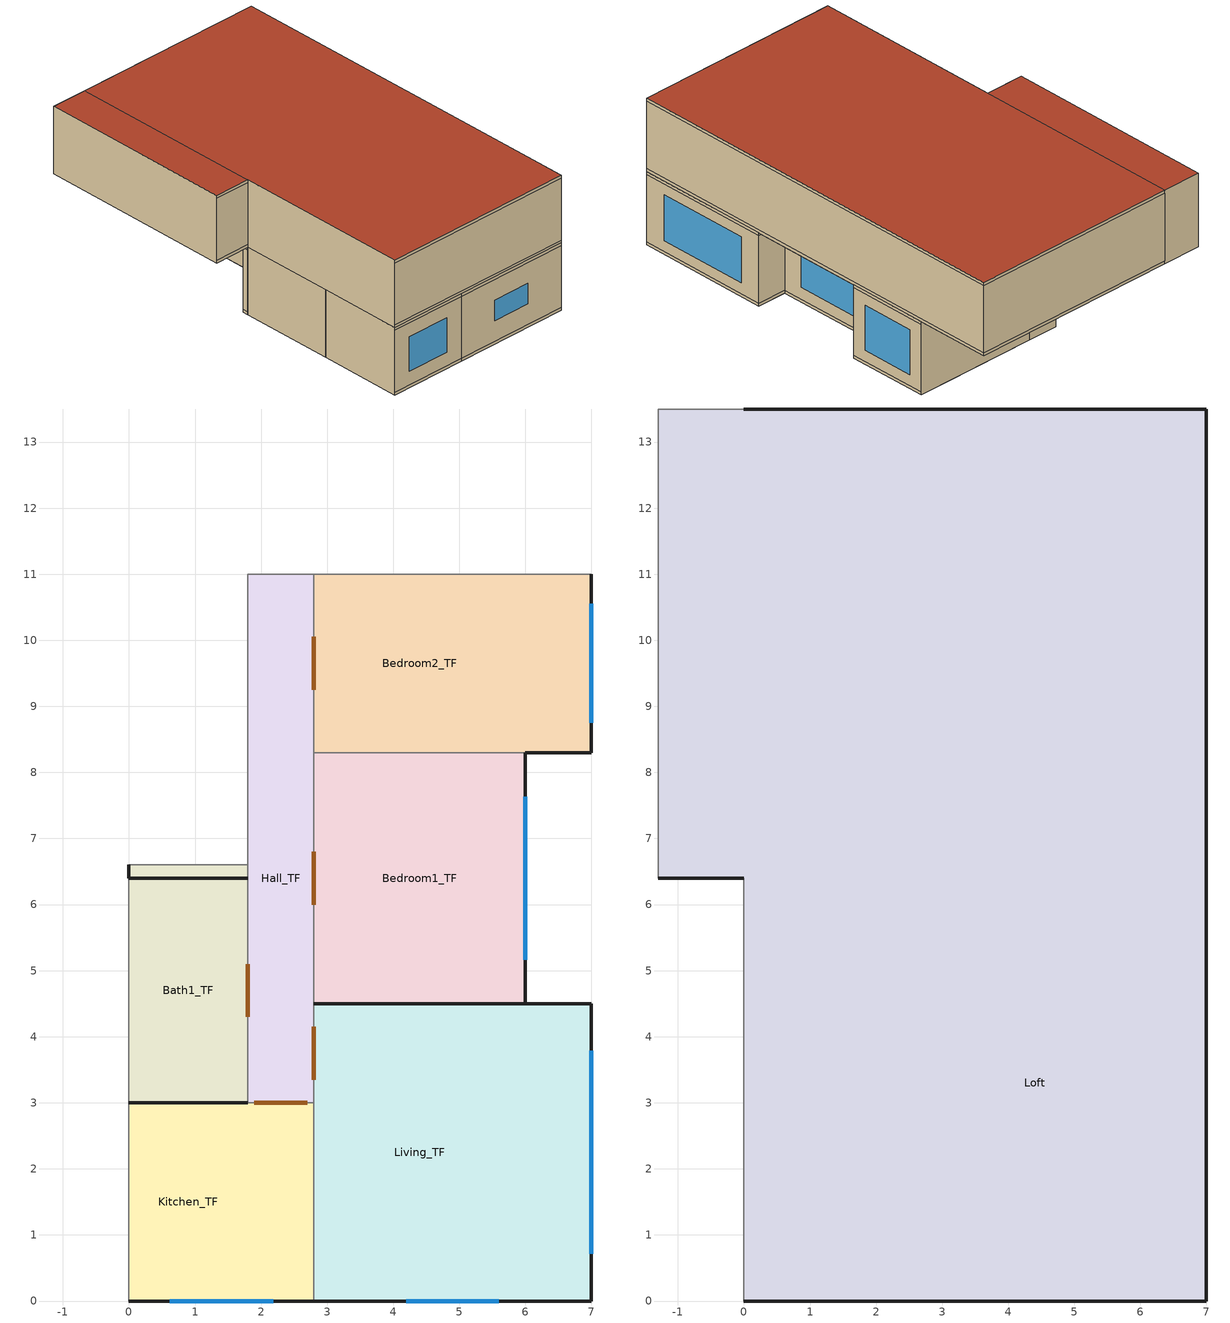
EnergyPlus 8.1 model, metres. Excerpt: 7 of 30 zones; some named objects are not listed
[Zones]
Bedroom1_TF
 floor to Unzoned10 (Suspended_Wooden_Floor): 2.8,8.3 6,8.3 6,4.5 2.8,4.5 z26.4
 wall outside (CAVITY_RandomU): 2.8,4.5 6,4.5 6,8.3 z26.5:28.7; 2.8,4.5 6,4.5 6,8.3 z28.7:28.8; 2.8,4.5 6,4.5 6,8.3 z26.4:26.5
 wall to Bedroom2_TF (Single_Brick_Internal_Wall): 6,8.3 2.8,8.3 z26.4:28.8
 wall to Hall_TF (Single_Brick_Internal_Wall): 2.8,8.3 2.8,4.5 z26.4:28.8
 window (Window_RandomU): 6,5.17 6,7.63 z26.89:28.31
 door inside (Wooden_Door): 2.8,6.8 2.8,6 z26.4:28.4
 roof outside (3.10_Roof): 2.8,8.3 2.8,4.5 6,4.5 6,8.3 z28.8
Hall_TF
 floor to Unzoned10 (Suspended_Wooden_Floor): 1.8,4.5 2.8,4.5 2.8,3 1.8,3 z26.4; 1.8,8.3 2.8,8.3 2.8,4.5 1.8,4.5 z26.4; 1.8,11 2.8,11 2.8,8.3 1.8,8.3 z26.4
 wall to Shaft (Single_Brick_Internal_Wall): 2.8,11 1.8,11 1.8,6.6 z26.4:28.8
 wall to Kitchen_TF (Single_Brick_Internal_Wall): 1.8,3 2.8,3 z26.4:28.8
 wall to Bath1_TF (Single_Brick_Internal_Wall): 1.8,6.6 1.8,6.4 1.8,3 z26.4:28.8
 wall to Living_TF (Single_Brick_Internal_Wall): 2.8,3 2.8,4.5 z26.4:28.8
 wall to Bedroom2_TF (Single_Brick_Internal_Wall): 2.8,8.3 2.8,11 z26.4:28.8
 door inside (Wooden_Door): 1.9,3 2.7,3 / 1.8,5.1 1.8,4.3 / 2.8,3.35 2.8,4.15 / 2.8,9.25 2.8,10.05 z26.4:28.4
 roof outside (3.10_Roof): 1.8,11 1.8,3 2.8,3 2.8,11 z28.8
Kitchen_TF
 floor to Unzoned10 (Suspended_Wooden_Floor): 1.8,3 2.8,3 2.8,0 1.8,0 z26.4; 0,3 1.8,3 1.8,0 0,0 z26.4
 wall outside (CAVITY_RandomU): 0,0 2.8,0 / 1.8,3 0,3 z26.5:28.7; 1.8,3 0,3 / 0,0 2.8,0 z28.7:28.8; 1.8,3 0,3 / 0,0 2.8,0 z26.4:26.5
 wall to Living_TF (Single_Brick_Internal_Wall): 2.8,0 2.8,3 z26.4:28.8
 wall adiabatic (CAVITY_RandomU): 0,3 0,0 z26.4:28.8
 window (Window_RandomU): 0.62,0 2.18,0 z26.99:28.21
 roof outside (3.10_Roof): 0,3 0,0 2.8,0 2.8,3 z28.8
Living_TF
 floor to Unzoned10 (Suspended_Wooden_Floor): 2.8,4.5 6,4.5 6,0 2.8,0 z26.4; 6,4.5 7,4.5 7,0 6,0 z26.4
 wall outside (CAVITY_RandomU): 2.8,0 7,0 7,4.5 2.8,4.5 z26.5:28.7; 2.8,0 7,0 7,4.5 2.8,4.5 z28.7:28.8; 2.8,0 7,0 7,4.5 2.8,4.5 z26.4:26.5
 window (Window_RandomU): 7,0.71 7,3.79 z26.85:28.35; 4.2,0 5.6,0 z27.23:27.97
 roof outside (3.10_Roof): 2.8,4.5 2.8,0 7,0 7,4.5 z28.8
Bath1_TF
 floor to Unzoned10 (Suspended_Wooden_Floor): 0,6.4 1.8,6.4 1.8,3 0,3 z26.4; 0,6.6 1.8,6.6 1.8,6.4 0,6.4 z26.4
 wall outside (CAVITY_RandomU): 0,3 1.8,3 / 0,6.6 0,6.4 1.8,6.4 z26.5:28.7; 0,6.6 0,6.4 1.8,6.4 / 0,3 1.8,3 z28.7:28.8; 0,6.6 0,6.4 1.8,6.4 / 0,3 1.8,3 z26.4:26.5
 wall adiabatic (CAVITY_RandomU): 1.8,6.4 0,6.4 0,3 z26.4:28.8
 wall to Shaft (Single_Brick_Internal_Wall): 1.8,6.6 0,6.6 z26.4:28.8
 roof outside (3.10_Roof): 0,6.4 0,3 1.8,3 1.8,6.4 z28.8; 0,6.6 0,6.4 1.8,6.4 1.8,6.6 z28.8
Bedroom2_TF
 floor to Unzoned10 (Suspended_Wooden_Floor): 6,11 7,11 7,8.3 6,8.3 z26.4; 2.8,11 6,11 6,8.3 2.8,8.3 z26.4
 wall outside (CAVITY_RandomU): 6,8.3 7,8.3 7,11 z26.5:28.7; 6,8.3 7,8.3 7,11 z28.7:28.8; 6,8.3 7,8.3 7,11 z26.4:26.5
 wall to Shaft (Single_Brick_Internal_Wall): 7,11 2.8,11 z26.4:28.8
 window (Window_RandomU): 7,8.75 7,10.55 z26.87:28.33
 roof outside (3.10_Roof): 2.8,11 2.8,8.3 7,8.3 7,11 z28.8
Loft
 floor to Shaft (LoftFloor_RandomU): 0,13.5 1.8,13.5 1.8,6.6 0,6.6 z28.8; 1.8,13.5 7,13.5 7,11 1.8,11 z28.8; -1.3,13.5 0,13.5 0,6.6 -1.3,6.6 z28.8
 floor ground (FLOOR_RandomU): 0,6.6 1.8,6.6 1.8,0 0,0 z28.8; 1.8,6.6 7,6.6 7,0 1.8,0 z28.8; 1.8,11 7,11 7,6.6 1.8,6.6 z28.8; -1.3,6.6 0,6.6 0,6.4 -1.3,6.4 z28.8
 wall outside (CAVITY_RandomU): 0,0 7,0 7,13.5 0,13.5 / -1.3,6.4 0,6.4 z28.9:31.1; -1.3,6.4 0,6.4 / 0,0 7,0 7,13.5 0,13.5 z31.1:31.2; -1.3,6.4 0,6.4 / 0,0 7,0 7,13.5 0,13.5 z28.8:28.9
 wall adiabatic (CAVITY_RandomU): 0,6.4 0,0 / 0,13.5 -1.3,13.5 -1.3,6.4 z28.8:31.2
 roof outside (3.10_Roof): 0,13.5 0,0 7,0 7,13.5 z31.2; -1.3,13.5 -1.3,6.4 0,6.4 0,13.5 z31.2
[Building]
Highrise: 0, City, 0.04, 0.4, FullExterior, 25, 6
[Site:GroundTemperature:BuildingSurface]
8.3, 6.4, 5.8, 6.3, 8.9, 11.7, 14.4, 16.4, 17, 16.1, 13.8, 11
[Material]
Concrete_0.5: Rough, 0.5, 1.6, 2300, 850, 0.9, 0.7, 0.7
Brick_0.11: Rough, 0.11, 0.6, 1712, 850, 0.9, 0.7, 0.7
Spruce_0.04: Rough, 0.04, 0.09, 455, 1500, 0.9, 0.7, 0.7
Gypsum_0.01: Rough, 0.01, 0.2, 850, 850, 0.9, 0.6, 0.7
Concrete_0.04: Rough, 0.04, 1.6, 2300, 850, 0.9, 0.7, 0.7
Brick_0.1: Rough, 0.1, 0.6, 1712, 850, 0.9, 0.7, 0.7
Concrete_0.01: Rough, 0.01, 1.6, 2300, 850, 0.9, 0.7, 0.7
Spruce_0.0125: Rough, 0.0125, 0.09, 455, 1500, 0.9, 0.7, 0.7
AirGap_0.1: Rough, 0.1, 0.02485, 1.204, 1004, 0.9, 0.7, 0.7
AirGapExt_0.01: Rough, 0.01, 0.02485, 1.204, 1004, 0.9, 0.7, 0.7
Spruce_0.05: Rough, 0.05, 0.09, 455, 1500, 0.9, 0.7, 0.7
GlassFiberFloor_0.0065: Rough, 0.0065, 0.04, 80, 840, 0.9, 0.7, 0.7
Gypsum_0.1: Rough, 0.1, 0.2, 850, 850, 0.9, 0.6, 0.7
AirGapRoof_0.0001: Rough, 0.0001, 0.02485, 1.204, 1004, 0.9, 0.7, 0.7
[WindowMaterial:Glazing]
Glass_0.01: SpectralAverage, , 0.01, 0.775, 0.071, 0.071, 0.881, 0.08, 0.08, 0, 0.84, 0.84, 0.9
[WindowMaterial:Gas]
GasWin_0.01: Air, 0.01
[Construction]
Single_Brick_Internal_Wall: Gypsum_0.01, Brick_0.1, Gypsum_0.01
3.10_Roof: Concrete_0.04, Gypsum_0.01
Suspended_Wooden_Floor: Gypsum_0.01, AirGap_0.1, Spruce_0.05
LoftFloor_RandomU: Concrete_0.01, Spruce_0.0125, AirGapRoof_0.0001, Gypsum_0.01
FLOOR_RandomU: Concrete_0.5, GlassFiberFloor_0.0065, Gypsum_0.1
Wooden_Door: Spruce_0.04
Window_RandomU: Glass_0.01, GasWin_0.01, Glass_0.01
CAVITY_RandomU: Brick_0.11, AirGapExt_0.01, Brick_0.11, Gypsum_0.01
[Zone]
Bedroom1_TF; Hall_TF; Kitchen_TF; Living_TF; Bath1_TF; Bedroom2_TF; Loft: 0, 0, 0, 0
[ZoneContaminantSourceAndSink:Generic:DepositionRateSink]
Gas_PM25_test_Bedroom1_TF_DepRate_: Bedroom1_TF, 5e-05, Gas_PM25_test_Bedroom1_TF_DepRate_
Gas_PM25_test_Hall_TF_DepRate_: Hall_TF, 5e-05, Gas_PM25_test_Hall_TF_DepRate_
Gas_PM25_test_Kitchen_TF_DepRate_: Kitchen_TF, 5e-05, Gas_PM25_test_Kitchen_TF_DepRate_
Gas_PM25_test_Living_TF_DepRate_: Living_TF, 5e-05, Gas_PM25_test_Living_TF_DepRate_
Gas_PM25_test_Bath1_TF_DepRate_: Bath1_TF, 5e-05, Gas_PM25_test_Bath1_TF_DepRate_
Gas_PM25_test_Bedroom2_TF_DepRate_: Bedroom2_TF, 5e-05, Gas_PM25_test_Bedroom2_TF_DepRate_
Gas_PM25_test_Loft_DepRate_: Loft, 5e-05, Gas_PM25_test_Loft_DepRate_
[SurfaceProperties:VaporCoefficients]
Bedroom1_TF_L1; Bedroom1_TF_L4; Bedroom1_MF_L1; Bedroom1_MF_L4; Shaft_L3; Shaft_L2_qa001; Shaft_L3_qc001; Shaft_L2_qa001_qc001; Shaft_L2_qa001_qa010; Shaft_L3_qc001_qc001; Shaft_L3_qc001_qa100; Shaft_L2_qa001_qc001_qc001; Shaft_L2_qa001_qc001_qa010; Shaft_L3_qc001_qc001_qa100; Shaft_L3_qc001_qa100_qc001; Shaft_L2_qa001_qc001_qa010_qc001; Shaft_L3_qc001_qc001_qa100_qa100; Shaft_L3_qc001_qa100_qc001_qc001; Shaft_L2_qa001_qc001_qa010_qc001_qc001; Shaft_L3_qc001_qc001_qa100_qa100_qc001; Shaft_L3_qc001_qa100_qc001_qc001_qc001; Shaft_L2_qa001_qc001_qa010_qc001_qc001_qc001; Shaft_L3_qc001_qc001_qa100_qa100_qc001_qc001; Shaft_L3_qc001_qa100_qc001_qc001_qc001_qc001; Shaft_L2_qa001_qc001_qa010_qc001_qc001_qc001_qc001; Shaft_L2_qa001_qc001_qa010_qc001_qc001_qc001_qc001_qc001; Shaft_L2_qa001_qc001_qa010_qc001_qc001_qc001_qc001_qa010; Shaft_L2_qa001_qc001_qa010_qc001_qc001_qc001_qc001_qc001_qc001; Shaft+_L3; Shaft+_L3_qa001; Shaft+_L3_qb001; Shaft+_L3_qc001; Shaft+_L3_qb001_qc001; Shaft+_L3_qb001_qa100; Shaft+_L3_qc001_qc001; Shaft+_L3_qc001_qa100; Shaft+_L3_qb001_qc001_qa100; Shaft+_L3_qb001_qa100_qc001; Shaft+_L3_qc001_qc001_qa100; Shaft+_L3_qc001_qa100_qc001; Shaft+_L3_qb001_qc001_qa100_qa100; Shaft+_L3_qb001_qa100_qc001_qc001; Shaft+_L3_qc001_qc001_qa100_qa100; Shaft+_L3_qc001_qa100_qc001_qc001; Shaft+_L3_qb001_qc001_qa100_qa100_qc001; Shaft+_L3_qb001_qa100_qc001_qc001_qc001; Shaft+_L3_qc001_qc001_qa100_qa100_qc001; Shaft+_L3_qc001_qa100_qc001_qc001_qc001; Shaft+_L3_qb001_qc001_qa100_qa100_qc001_qc001; Shaft+_L3_qb001_qa100_qc001_qc001_qc001_qc001; Shaft+_L3_qc001_qc001_qa100_qa100_qc001_qc001; Shaft+_L3_qc001_qa100_qc001_qc001_qc001_qc001; Bedroom2_GF_L1; Bedroom2_GF_L3; Bedroom2_GF_L4; Unzoned10_L1; Unzoned10_L1_qc100; Unzoned10_L4_qc010; Unzoned10+_L1; Bath1_MF_L2; Bath1_MF+_L1; Bath1_MF+_L2; Unzoned1_L1; Unzoned1_L1_qc100; Unzoned1_L4_qc010; Unzoned1+_L1; Living_GF_L4; Living_GF_L4_qc010; Bedroom1_GF_L1; Bedroom1_GF_L4; Hall_TF_L1; Hall_TF_L2; Hall_TF_L3; Hall_TF_L4; Hall_TF_L2_qa001; Hall_TF_L2_qc010; Hall_TF_L4_qc010; Hall_TF_L4_qc010_qc010; Unzoned3_L1; Unzoned3_L1_qc100; Unzoned3_L4_qc010; Unzoned3+_L1; Hall_MF_L1; Hall_MF_L2; Hall_MF_L3; Hall_MF_L4; Hall_MF_L2_qa001; Hall_MF_L2_qc010; Hall_MF_L4_qc010; Hall_MF_L4_qc010_qc010; Kitchen_TF_L1; Kitchen_TF_L2; Kitchen_MF_L1; Kitchen_MF_L2; Living_TF_L4; Living_TF_L4_qc010; Bath1_TF_L2; Bath1_TF+_L1; Bath1_TF+_L2; Bedroom2_TF_L1; Bedroom2_TF_L3; Bedroom2_TF_L4; Unzoned4_L1; Unzoned4_L1_qc100; Unzoned4_L4_qc010; Unzoned4+_L1; Bedroom2_MF_L1; Bedroom2_MF_L3; Bedroom2_MF_L4; Hall_GF_L1; Hall_GF_L2; Hall_GF_L3; Hall_GF_L4; Hall_GF_L2_qa001; Hall_GF_L2_qc010; Hall_GF_L4_qc010; Hall_GF_L4_qc010_qc010; Unzoned9_L1; Unzoned9_L1_qc100; Unzoned9_L4_qc010; Unzoned9+_L1; Unzoned8_L1; Unzoned8_L1_qc100; Unzoned8_L4_qc010; Unzoned8+_L1; Kitchen_GF_L1; Kitchen_GF_L2; Unzoned5_L1; Unzoned5_L1_qc100; Unzoned5_L4_qc010; Unzoned5+_L1; Bath1_GF_L2; Bath1_GF+_L1; Bath1_GF+_L2; Unzoned2_L1; Unzoned2_L1_qc100; Unzoned2_L4_qc010; Unzoned2+_L1; Living_MF_L4; Living_MF_L4_qc010; Unzoned7_L1; Unzoned7_L1_qc100; Unzoned7_L4_qc010; Unzoned7+_L1: Yes, 2e-08, Yes, 2e-08
Bedroom1_TF_L2; Bedroom1_TF_L3; Bedroom1_TF_L2_pu; Bedroom1_TF_L2_pd; Bedroom1_TF_L3_pu; Bedroom1_TF_L3_pd; Bedroom1_MF_L2; Bedroom1_MF_L3; Bedroom1_MF_L2_pu; Bedroom1_MF_L2_pd; Bedroom1_MF_L3_pu; Bedroom1_MF_L3_pd; Shaft_L1; Shaft_L4; Shaft_L3_qa001; Shaft_L3_qb001; Shaft+_L1; Shaft+_L2; Shaft+_L2_pu; Shaft+_L2_pd; Bedroom2_GF_L2; Bedroom2_GF_L3_qc100; Bedroom2_GF_L2_pu; Bedroom2_GF_L2_pd; Bedroom2_GF_L3_qc100_pu; Bedroom2_GF_L3_qc100_pd; Unzoned10_L2; Unzoned10_L3; Unzoned10+_L3; Unzoned10+_L4; Unzoned10+_L3_pu; Unzoned10+_L3_pd; Unzoned10_L2_pu; Unzoned10_L2_pd; Unzoned10_L3_pu; Unzoned10_L3_pd; Bath1_MF_L1; Bath1_MF_L3; Bath1_MF_L4; Bath1_MF+_L3; Bath1_MF+_L4; Bath1_MF+_L3_pu; Bath1_MF+_L3_pd; Bath1_MF+_L4_pu; Bath1_MF+_L4_pd; Bath1_MF_L3_pu; Bath1_MF_L3_pd; Unzoned1_L2; Unzoned1_L3; Unzoned1+_L3; Unzoned1+_L4; Unzoned1+_L3_pu; Unzoned1+_L3_pd; Unzoned1_L2_pu; Unzoned1_L2_pd; Unzoned1_L3_pu; Unzoned1_L3_pd; Living_GF_L1; Living_GF_L2; Living_GF_L3; Living_GF_L1_pu; Living_GF_L1_pd; Living_GF_L2_pu; Living_GF_L2_pd; Living_GF_L3_pu; Living_GF_L3_pd; Bedroom1_GF_L2; Bedroom1_GF_L3; Bedroom1_GF_L2_pu; Bedroom1_GF_L2_pd; Bedroom1_GF_L3_pu; Bedroom1_GF_L3_pd; Unzoned3_L2; Unzoned3_L3; Unzoned3+_L3; Unzoned3+_L4; Unzoned3+_L3_pu; Unzoned3+_L3_pd; Unzoned3_L2_pu; Unzoned3_L2_pd; Unzoned3_L3_pu; Unzoned3_L3_pd; Kitchen_TF_L3; Kitchen_TF_L4; Kitchen_TF_L1_qa001; Kitchen_TF_L1_qa001_pu; Kitchen_TF_L1_qa001_pd; Kitchen_TF_L3_pu; Kitchen_TF_L3_pd; Kitchen_MF_L3; Kitchen_MF_L4; Kitchen_MF_L1_qa001; Kitchen_MF_L1_qa001_pu; Kitchen_MF_L1_qa001_pd; Kitchen_MF_L3_pu; Kitchen_MF_L3_pd; Living_TF_L1; Living_TF_L2; Living_TF_L3; Living_TF_L1_pu; Living_TF_L1_pd; Living_TF_L2_pu; Living_TF_L2_pd; Living_TF_L3_pu; Living_TF_L3_pd; Bath1_TF_L1; Bath1_TF_L3; Bath1_TF_L4; Bath1_TF+_L3; Bath1_TF+_L4; Bath1_TF+_L3_pu; Bath1_TF+_L3_pd; Bath1_TF+_L4_pu; Bath1_TF+_L4_pd; Bath1_TF_L3_pu; Bath1_TF_L3_pd; Bedroom2_TF_L2; Bedroom2_TF_L3_qc100; Bedroom2_TF_L2_pu; Bedroom2_TF_L2_pd; Bedroom2_TF_L3_qc100_pu; Bedroom2_TF_L3_qc100_pd; Cellar_L1; Cellar_L2; Cellar_L3; Cellar_L4_qa001; Cellar+_L1; Cellar+_L3; Cellar+_L4; Unzoned4_L2; Unzoned4_L3; Unzoned4+_L3; Unzoned4+_L4; Unzoned4+_L3_pu; Unzoned4+_L3_pd; Unzoned4_L2_pu; Unzoned4_L2_pd; Unzoned4_L3_pu; Unzoned4_L3_pd; Bedroom2_MF_L2; Bedroom2_MF_L3_qc100; Bedroom2_MF_L2_pu; Bedroom2_MF_L2_pd; Bedroom2_MF_L3_qc100_pu; Bedroom2_MF_L3_qc100_pd; Unzoned9_L2; Unzoned9_L3; Unzoned9+_L3; Unzoned9+_L4; Unzoned9+_L3_pu; Unzoned9+_L3_pd; Unzoned9_L2_pu; Unzoned9_L2_pd; Unzoned9_L3_pu; Unzoned9_L3_pd; Unzoned8_L2; Unzoned8_L3; Unzoned8+_L3; Unzoned8+_L4; Unzoned8+_L3_pu; Unzoned8+_L3_pd; Unzoned8_L2_pu; Unzoned8_L2_pd; Unzoned8_L3_pu; Unzoned8_L3_pd; Kitchen_GF_L3; Kitchen_GF_L4; Kitchen_GF_L1_qa001; Kitchen_GF_L1_qa001_pu; Kitchen_GF_L1_qa001_pd; Kitchen_GF_L3_pu; Kitchen_GF_L3_pd; Unzoned5_L2; Unzoned5_L3; Unzoned5+_L3; Unzoned5+_L4; Unzoned5+_L3_pu; Unzoned5+_L3_pd; Unzoned5_L2_pu; Unzoned5_L2_pd; Unzoned5_L3_pu; Unzoned5_L3_pd; Bath1_GF_L1; Bath1_GF_L3; Bath1_GF_L4; Bath1_GF+_L3; Bath1_GF+_L4; Bath1_GF+_L3_pu; Bath1_GF+_L3_pd; Bath1_GF+_L4_pu; Bath1_GF+_L4_pd; Bath1_GF_L3_pu; Bath1_GF_L3_pd; Unzoned2_L2; Unzoned2_L3; Unzoned2+_L3; Unzoned2+_L4; Unzoned2+_L3_pu; Unzoned2+_L3_pd; Unzoned2_L2_pu; Unzoned2_L2_pd; Unzoned2_L3_pu; Unzoned2_L3_pd; Living_MF_L1; Living_MF_L2; Living_MF_L3; Living_MF_L1_pu; Living_MF_L1_pd; Living_MF_L2_pu; Living_MF_L2_pd; Living_MF_L3_pu; Living_MF_L3_pd; Unzoned7_L2; Unzoned7_L3; Unzoned7+_L3; Unzoned7+_L4; Unzoned7+_L3_pu; Unzoned7+_L3_pd; Unzoned7_L2_pu; Unzoned7_L2_pd; Unzoned7_L3_pu; Unzoned7_L3_pd; Loft_L1; Loft_L2; Loft_L3; Loft_L4_qa001; Loft+_L1; Loft+_L3; Loft+_L4; Loft+_L3_pu; Loft+_L3_pd; Loft_L1_pu; Loft_L1_pd; Loft_L2_pu; Loft_L2_pd; Loft_L3_pu; Loft_L3_pd: Yes, 6.25e-08, Yes, 2e-08
[People]
Pensioner2_Bedroom1_TF: Bedroom1_TF, Pensioner2_Bedroom1_TF_Presence_, People, 1, , , 0.1, autocalculate, Pensioner2_Bedroom1_TF_Metabolism_, 3.82e-08, No, ZoneAveraged
Pensioner1_Bedroom1_TF: Bedroom1_TF, Pensioner1_Bedroom1_TF_Presence_, People, 1, , , 0.1, autocalculate, Pensioner1_Bedroom1_TF_Metabolism_, 3.82e-08, No, ZoneAveraged
Pensioner1_Kitchen_TF: Kitchen_TF, Pensioner1_Kitchen_TF_Presence_, People, 1, , , 0.1, autocalculate, Pensioner1_Kitchen_TF_Metabolism_, 3.82e-08, No, ZoneAveraged
Pensioner2_Kitchen_TF: Kitchen_TF, Pensioner2_Kitchen_TF_Presence_, People, 1, , , 0.1, autocalculate, Pensioner2_Kitchen_TF_Metabolism_, 3.82e-08, No, ZoneAveraged
Pensioner1_Living_TF: Living_TF, Pensioner1_Living_TF_Presence_, People, 1, , , 0.1, autocalculate, Pensioner1_Living_TF_Metabolism_, 3.82e-08, No, ZoneAveraged
Pensioner2_Living_TF: Living_TF, Pensioner2_Living_TF_Presence_, People, 1, , , 0.1, autocalculate, Pensioner2_Living_TF_Metabolism_, 3.82e-08, No, ZoneAveraged
Pensioner1_Bath1_TF: Bath1_TF, Pensioner1_Bath1_TF_Presence_, People, 1, , , 0.1, autocalculate, Pensioner1_Bath1_TF_Metabolism_, 3.82e-08, No, ZoneAveraged
Pensioner2_Bath1_TF: Bath1_TF, Pensioner2_Bath1_TF_Presence_, People, 1, , , 0.1, autocalculate, Pensioner2_Bath1_TF_Metabolism_, 3.82e-08, No, ZoneAveraged
[ElectricEquipment]
Bedroom1_TF_Pensioner1_Bedroom1_TF_Appliance_NIST_MOBILEPHONES_NIST_MOBILEPHONES: Bedroom1_TF, Pensioner1_Bedroom1_TF_Appliance_NIST_MOBILEPHONES, EquipmentLevel, 0, , , 0.16, 0.367, 0.106
Bedroom1_TF_Pensioner2_Bedroom1_TF_Appliance_NIST_MOBILEPHONES_NIST_MOBILEPHONES: Bedroom1_TF, Pensioner2_Bedroom1_TF_Appliance_NIST_MOBILEPHONES, EquipmentLevel, 0, , , 0.16, 0.367, 0.106
Kitchen_TF_Pensioner1_Kitchen_TF_Appliance_NIST_HOB_NIST_HOB: Kitchen_TF, Pensioner1_Kitchen_TF_Appliance_NIST_HOB, EquipmentLevel, 0, , , 0.3, 0.2, 0.3
Kitchen_TF_Pensioner1_Kitchen_TF_Appliance_NIST_OVEN_NIST_OVEN: Kitchen_TF, Pensioner1_Kitchen_TF_Appliance_NIST_OVEN, EquipmentLevel, 0, , , 0.3, 0.2, 0.3
Kitchen_TF_Pensioner1_Kitchen_TF_Appliance_CIBSE_COOK_MOISTURE_CIBSE_COOK_MOISTURE: Kitchen_TF, Pensioner1_Kitchen_TF_Appliance_CIBSE_COOK_MOISTURE, EquipmentLevel, 0, , , 1, 0, 0
Kitchen_TF_HPRU_ROUTINE_Kitchen_TF_Appliance_NIST_FRIDGE_NIST_FRIDGE: Kitchen_TF, HPRU_ROUTINE_Kitchen_TF_Appliance_NIST_FRIDGE, EquipmentLevel, 0, , , 0, 0.5, 0
Kitchen_TF_HPRU_ROUTINE_Kitchen_TF_Appliance_NIST_WASHINGMACHINE_NIST_WASHINGMACHINE: Kitchen_TF, HPRU_ROUTINE_Kitchen_TF_Appliance_NIST_WASHINGMACHINE, EquipmentLevel, 0, , , 0, 0.4, 0.2
Kitchen_TF_HPRU_ROUTINE_Kitchen_TF_Appliance_NIST_DISHWASHER_NIST_DISHWASHER: Kitchen_TF, HPRU_ROUTINE_Kitchen_TF_Appliance_NIST_DISHWASHER, EquipmentLevel, 0, , , 0.15, 0.3, 0.25
Living_TF_Pensioner1_Living_TF_Appliance_NIST_MOBILEPHONES_NIST_MOBILEPHONES: Living_TF, Pensioner1_Living_TF_Appliance_NIST_MOBILEPHONES, EquipmentLevel, 0, , , 0.16, 0.367, 0.106
Living_TF_Pensioner1_Living_TF_Appliance_NIST_TV_NIST_TV: Living_TF, Pensioner1_Living_TF_Appliance_NIST_TV, EquipmentLevel, 0, , , 0.16, 0.367, 0.106
Living_TF_Pensioner2_Living_TF_Appliance_NIST_MOBILEPHONES_NIST_MOBILEPHONES: Living_TF, Pensioner2_Living_TF_Appliance_NIST_MOBILEPHONES, EquipmentLevel, 0, , , 0.16, 0.367, 0.106
Living_TF_HPRU_ROUTINE_Living_TF_Appliance_TV-Standby_TV-Standby: Living_TF, HPRU_ROUTINE_Living_TF_Appliance_TV-Standby, EquipmentLevel, 0, , , 0, 0.5, 0
Living_TF_HPRU_ROUTINE_Living_TF_Appliance_NIST_LAPTOP_NIST_LAPTOP: Living_TF, HPRU_ROUTINE_Living_TF_Appliance_NIST_LAPTOP, EquipmentLevel, 0, , , 0.16, 0.367, 0.106
Living_TF_HPRU_ROUTINE_Living_TF_Appliance_NIST_WIRELESSROUTER_NIST_WIRELESSROUTER: Living_TF, HPRU_ROUTINE_Living_TF_Appliance_NIST_WIRELESSROUTER, EquipmentLevel, 0, , , 0.16, 0.367, 0.106
Bath1_TF_Pensioner1_Bath1_TF_Appliance_CIBSE_SHOWER_MOISTURE_CIBSE_SHOWER_MOISTURE: Bath1_TF, Pensioner1_Bath1_TF_Appliance_CIBSE_SHOWER_MOISTURE, EquipmentLevel, 0, , , 1, 0, 0
Bath1_TF_Pensioner2_Bath1_TF_Appliance_CIBSE_SHOWER_MOISTURE_CIBSE_SHOWER_MOISTURE: Bath1_TF, Pensioner2_Bath1_TF_Appliance_CIBSE_SHOWER_MOISTURE, EquipmentLevel, 0, , , 1, 0, 0
Bath1_TF_Pensioner2_Bath1_TF_Appliance_NIST_HAIRDRYER_NIST_HAIRDRYER: Bath1_TF, Pensioner2_Bath1_TF_Appliance_NIST_HAIRDRYER, EquipmentLevel, 0, , , 0.16, 0.367, 0.106
[ZoneControl:Thermostat]
Bedroom1_TF_Thermostat: Bedroom1_TF, Heat_CIBSE_Pensioner_Bedroom1_TF_Heating_, ThermostatSetpoint:SingleHeating, Bedroom1_TF_stat
Hall_TF_Thermostat: Hall_TF, Heat_CIBSE_Pensioner_Hall_TF_Heating_, ThermostatSetpoint:SingleHeating, Hall_TF_stat
Kitchen_TF_Thermostat: Kitchen_TF, Heat_CIBSE_Pensioner_Kitchen_TF_Heating_, ThermostatSetpoint:SingleHeating, Kitchen_TF_stat
Living_TF_Thermostat: Living_TF, Heat_CIBSE_Pensioner_Living_TF_Heating_, ThermostatSetpoint:SingleHeating, Living_TF_stat
Bath1_TF_Thermostat: Bath1_TF, Heat_CIBSE_Pensioner_Bath1_TF_Heating_, ThermostatSetpoint:SingleHeating, Bath1_TF_stat
Bedroom2_TF_Thermostat: Bedroom2_TF, Heat_CIBSE_Pensioner_Bedroom2_TF_Heating_, ThermostatSetpoint:SingleHeating, Bedroom2_TF_stat
[ThermostatSetpoint:SingleHeating]
Bedroom1_TF_stat: ComfX_Bedroom1_TF_Comfort_
Hall_TF_stat: ComfX_Hall_TF_Comfort_
Kitchen_TF_stat: ComfX_Kitchen_TF_Comfort_
Living_TF_stat: ComfX_Living_TF_Comfort_
Bath1_TF_stat: ComfX_Bath1_TF_Comfort_
Bedroom2_TF_stat: ComfX_Bedroom2_TF_Comfort_
[ZoneHVAC:Baseboard:Convective:Electric]
Bedroom1_TF_heater: Heat_CIBSE_Pensioner_Bedroom1_TF_Heating_, 4516.1, 1
Bedroom1_MF_heater: Heat_CIBSE_Pensioner_Bedroom1_MF_Heating_, 4516.1, 1
Shaft_heater: Heat_CIBSE_Pensioner_Shaft_Heating_, 12772.1, 1
Bedroom2_GF_heater: Heat_CIBSE_Pensioner_Bedroom2_GF_Heating_, 4211.56, 1
Unzoned10_heater: Heat_CIBSE_Pensioner_Unzoned10_Heating_, 25655.6, 1
Bath1_MF_heater: Heat_CIBSE_Pensioner_Bath1_MF_Heating_, 2406.61, 1
Unzoned1_heater: Heat_CIBSE_Pensioner_Unzoned1_Heating_, 25655.6, 1
Living_GF_heater: Heat_CIBSE_Pensioner_Living_GF_Heating_, 7019.27, 1
Bedroom1_GF_heater: Heat_CIBSE_Pensioner_Bedroom1_GF_Heating_, 4516.1, 1
Hall_TF_heater: Heat_CIBSE_Pensioner_Hall_TF_Heating_, 2971.12, 1
Unzoned3_heater: Heat_CIBSE_Pensioner_Unzoned3_Heating_, 25655.6, 1
Hall_MF_heater: Heat_CIBSE_Pensioner_Hall_MF_Heating_, 2971.12, 1
Kitchen_TF_heater: Heat_CIBSE_Pensioner_Kitchen_TF_Heating_, 3119.67, 1
Kitchen_MF_heater: Heat_CIBSE_Pensioner_Kitchen_MF_Heating_, 3119.67, 1
Living_TF_heater: Heat_CIBSE_Pensioner_Living_TF_Heating_, 7019.27, 1
Bath1_TF_heater: Heat_CIBSE_Pensioner_Bath1_TF_Heating_, 2406.61, 1
Bedroom2_TF_heater: Heat_CIBSE_Pensioner_Bedroom2_TF_Heating_, 4211.56, 1
Unzoned4_heater: Heat_CIBSE_Pensioner_Unzoned4_Heating_, 25655.6, 1
Bedroom2_MF_heater: Heat_CIBSE_Pensioner_Bedroom2_MF_Heating_, 4211.56, 1
Hall_GF_heater: Heat_CIBSE_Pensioner_Hall_GF_Heating_, 2971.12, 1
Unzoned9_heater: Heat_CIBSE_Pensioner_Unzoned9_Heating_, 25655.6, 1
Unzoned8_heater: Heat_CIBSE_Pensioner_Unzoned8_Heating_, 25655.6, 1
Kitchen_GF_heater: Heat_CIBSE_Pensioner_Kitchen_GF_Heating_, 3119.67, 1
Unzoned5_heater: Heat_CIBSE_Pensioner_Unzoned5_Heating_, 25655.6, 1
Bath1_GF_heater: Heat_CIBSE_Pensioner_Bath1_GF_Heating_, 2406.61, 1
Unzoned2_heater: Heat_CIBSE_Pensioner_Unzoned2_Heating_, 25655.6, 1
Living_MF_heater: Heat_CIBSE_Pensioner_Living_MF_Heating_, 7019.27, 1
Unzoned7_heater: Heat_CIBSE_Pensioner_Unzoned7_Heating_, 25655.6, 1
[Zone equipment]
Bedroom1_TF: Bedroom1_TF_heater
Hall_TF: Hall_TF_heater
Kitchen_TF: Kitchen_TF_L1_qa001_pu_ExhaustFan, Kitchen_TF_heater
Living_TF: Living_TF_heater
Bath1_TF: Bath1_TF+_L3_pu_ExhaustFan, Bath1_TF_heater
Bedroom2_TF: Bedroom2_TF_heater
[Fan:ZoneExhaust]
Bath1_MF+_L3_pu_ExhaustFan: Pensioner2_Bath1_MF_ExhaustFan_, 0.5, 600, 0.015, Bath1_MF_Exhaust, Bath1_MF_Out, General
Kitchen_TF_L1_qa001_pu_ExhaustFan: Pensioner1_Kitchen_TF_ExhaustFan_, 0.5, 600, 0.06, Kitchen_TF_Exhaust, Kitchen_TF_Out, General
Kitchen_MF_L1_qa001_pu_ExhaustFan: Pensioner1_Kitchen_MF_ExhaustFan_, 0.5, 600, 0.06, Kitchen_MF_Exhaust, Kitchen_MF_Out, General
Bath1_TF+_L3_pu_ExhaustFan: Pensioner2_Bath1_TF_ExhaustFan_, 0.5, 600, 0.015, Bath1_TF_Exhaust, Bath1_TF_Out, General
Kitchen_GF_L1_qa001_pu_ExhaustFan: Pensioner1_Kitchen_GF_ExhaustFan_, 0.5, 600, 0.06, Kitchen_GF_Exhaust, Kitchen_GF_Out, General
Bath1_GF+_L3_pu_ExhaustFan: Pensioner2_Bath1_GF_ExhaustFan_, 0.5, 600, 0.015, Bath1_GF_Exhaust, Bath1_GF_Out, General
[Lights]
Kitchen_TF_Pensioner1_Kitchen_TF_Appliance_Lights_Lights: Kitchen_TF, Pensioner1_Kitchen_TF_Appliance_Lights, LightingLevel, 0, , , 0, 0, 0, 1
Living_TF_Pensioner1_Living_TF_Appliance_Lights_Lights: Living_TF, Pensioner1_Living_TF_Appliance_Lights, LightingLevel, 0, , , 0, 0, 0, 1
Bath1_TF_Pensioner1_Bath1_TF_Appliance_Lights_Lights: Bath1_TF, Pensioner1_Bath1_TF_Appliance_Lights, LightingLevel, 0, , , 0, 0, 0, 1
Bath1_TF_Pensioner2_Bath1_TF_Appliance_Lights_Lights: Bath1_TF, Pensioner2_Bath1_TF_Appliance_Lights, LightingLevel, 0, , , 0, 0, 0, 1
[Schedule:Compact]
Gas_PM25_test_Bedroom1_TF_DepRate_; Gas_PM25_test_Bedroom2_TF_DepRate_; Gas_PM25_test_Hall_TF_DepRate_; Gas_PM25_test_Kitchen_TF_DepRate_; Gas_PM25_test_Loft_DepRate_; Gas_PM25_test_Living_TF_DepRate_; Gas_PM25_test_Bath1_TF_DepRate_: Number, Through: 12/31, For: AllDays, Until: 24:00, 1
Heat_CIBSE_Pensioner_Bedroom1_TF_Heating_; Heat_CIBSE_Pensioner_Bedroom1_MF_Heating_; Heat_CIBSE_Pensioner_Bedroom2_TF_Heating_; Heat_CIBSE_Pensioner_Shaft_Heating_; Heat_CIBSE_Pensioner_Bath1_GF_Heating_; Heat_CIBSE_Pensioner_Bedroom2_GF_Heating_; Heat_CIBSE_Pensioner_Unzoned10_Heating_; Heat_CIBSE_Pensioner_Bath1_MF_Heating_; Heat_CIBSE_Pensioner_Unzoned4_Heating_; Heat_CIBSE_Pensioner_Bedroom2_MF_Heating_; Heat_CIBSE_Pensioner_Living_MF_Heating_; Heat_CIBSE_Pensioner_Hall_GF_Heating_; Heat_CIBSE_Pensioner_Unzoned9_Heating_; Heat_CIBSE_Pensioner_Unzoned8_Heating_; Heat_CIBSE_Pensioner_Unzoned1_Heating_; Heat_CIBSE_Pensioner_Living_GF_Heating_; Heat_CIBSE_Pensioner_Bedroom1_GF_Heating_; Heat_CIBSE_Pensioner_Hall_TF_Heating_; Heat_CIBSE_Pensioner_Kitchen_GF_Heating_; Heat_CIBSE_Pensioner_Unzoned3_Heating_; Heat_CIBSE_Pensioner_Unzoned5_Heating_; Heat_CIBSE_Pensioner_Hall_MF_Heating_; Heat_CIBSE_Pensioner_Unzoned2_Heating_; Heat_CIBSE_Pensioner_Kitchen_TF_Heating_; Heat_CIBSE_Pensioner_Kitchen_MF_Heating_; Heat_CIBSE_Pensioner_Living_TF_Heating_; Heat_CIBSE_Pensioner_Unzoned7_Heating_; Heat_CIBSE_Pensioner_Bath1_TF_Heating_: Control, Through: 05/31, For: Weekdays, Until: 06:00, 0, Until: 08:00, 1, Until: 17:00, 0, Until: 21:00, 1, Until: 24:00, 0, For: Weekends, Until: 07:00, 0, Until: 23:00, 1, Until: 24:00, 0, Through: 09/01, For: AllDays, Until: 24:00, 0, Through: 12/31, For: Weekdays, Until: 06:00, 0, Until: 08:00, 1, Until: 17:00, 0, Until: 21:00, 1, Until: 24:00, 0, For: Weekends, Until: 07:00, 0, Until: 23:00, 1, Until: 24:00, 0
ComfX_Bedroom1_TF_Comfort_; ComfX_Bedroom2_TF_Comfort_; ComfX_Hall_TF_Comfort_; ComfX_Kitchen_TF_Comfort_; ComfX_Living_TF_Comfort_; ComfX_Bath1_TF_Comfort_: Thermal, Through: 12/31, For: AllDays, Until: 24:00, 18
Pensioner1_Bedroom1_TF_Presence_; Pensioner1_Bedroom1_TF_Appliance_NIST_MOBILEPHONES: Control, Through: 12/31, For: AllDays, Until: 07:00, 1, Until: 22:00, 0, Until: 24:00, 1
Pensioner1_Bedroom1_TF_Metabolism_: Number, Through: 12/31, For: AllDays, Until: 07:00, 80, Until: 22:00, 0, Until: 24:00, 80
Pensioner2_Bedroom1_TF_Presence_; Pensioner2_Bedroom1_TF_Appliance_NIST_MOBILEPHONES: Control, Through: 12/31, For: AllDays, Until: 06:00, 1, Until: 22:00, 0, Until: 24:00, 1
Pensioner2_Bedroom1_TF_Metabolism_: Number, Through: 12/31, For: AllDays, Until: 06:00, 80, Until: 22:00, 0, Until: 24:00, 80
Pensioner2_Bath1_GF_ExhaustFan_; Pensioner2_Bath1_MF_ExhaustFan_; Pensioner2_Bath1_TF_Presence_; Pensioner2_Bath1_TF_ExhaustFan_; Pensioner2_Bath1_TF_Appliance_Lights: Control, Through: 12/31, For: AllDays, Until: 06:30, 0, Until: 07:00, 1, Until: 22:10, 0, Until: 22:20, 1, Until: 24:00, 0
Pensioner1_Kitchen_GF_ExhaustFan_; Pensioner1_Kitchen_TF_Appliance_NIST_HOB; Pensioner1_Kitchen_TF_Appliance_NIST_OVEN; Pensioner1_Kitchen_TF_ExhaustFan_; Pensioner1_Kitchen_TF_Appliance_CIBSE_COOK_MOISTURE; Pensioner1_Kitchen_MF_ExhaustFan_: Control, Through: 12/31, For: AllDays, Until: 07:30, 0, Until: 08:00, 1, Until: 12:00, 0, Until: 12:30, 1, Until: 18:00, 0, Until: 18:30, 1, Until: 24:00, 0
Pensioner1_Kitchen_TF_Presence_; Pensioner1_Kitchen_TF_Appliance_Lights: Control, Through: 12/31, For: AllDays, Until: 07:30, 0, Until: 08:30, 1, Until: 12:00, 0, Until: 13:00, 1, Until: 18:00, 0, Until: 19:00, 1, Until: 24:00, 0
Pensioner1_Kitchen_TF_Metabolism_: Number, Through: 12/31, For: AllDays, Until: 07:30, 0, Until: 08:30, 100, Until: 12:00, 0, Until: 13:00, 100, Until: 18:00, 0, Until: 19:00, 100, Until: 24:00, 0
Pensioner2_Kitchen_TF_Presence_: Control, Through: 12/31, For: AllDays, Until: 08:00, 0, Until: 08:30, 1, Until: 12:00, 0, Until: 13:00, 1, Until: 18:00, 0, Until: 19:00, 1, Until: 24:00, 0
Pensioner2_Kitchen_TF_Metabolism_: Number, Through: 12/31, For: AllDays, Until: 08:00, 0, Until: 08:30, 100, Until: 12:00, 0, Until: 13:00, 100, Until: 18:00, 0, Until: 19:00, 100, Until: 24:00, 0
HPRU_ROUTINE_Kitchen_TF_Appliance_NIST_FRIDGE; HPRU_ROUTINE_Living_TF_Appliance_TV-Standby; HPRU_ROUTINE_Living_TF_Appliance_NIST_WIRELESSROUTER: Control, Through: 12/31, For: AllDays, Until: 24:00, 1
HPRU_ROUTINE_Kitchen_TF_Appliance_NIST_WASHINGMACHINE: Control, Through: 12/31, For: AllDays, Until: 15:00, 0, Until: 17:00, 1, Until: 24:00, 0
HPRU_ROUTINE_Kitchen_TF_Appliance_NIST_DISHWASHER: Control, Through: 12/31, For: AllDays, Until: 20:00, 0, Until: 21:00, 1, Until: 24:00, 0
Pensioner1_Living_TF_Presence_; Pensioner1_Living_TF_Appliance_NIST_MOBILEPHONES; Pensioner1_Living_TF_Appliance_Lights; Pensioner2_Living_TF_Presence_; Pensioner2_Living_TF_Appliance_NIST_MOBILEPHONES: Control, Through: 12/31, For: AllDays, Until: 08:30, 0, Until: 12:00, 1, Until: 13:00, 0, Until: 19:00, 1, Until: 20:00, 0, Until: 22:00, 1, Until: 24:00, 0
Pensioner1_Living_TF_Metabolism_; Pensioner2_Living_TF_Metabolism_: Number, Through: 12/31, For: AllDays, Until: 08:30, 0, Until: 12:00, 100, Until: 13:00, 0, Until: 19:00, 100, Until: 20:00, 0, Until: 22:00, 100, Until: 24:00, 0
Pensioner1_Living_TF_Appliance_NIST_TV: Control, Through: 12/31, For: AllDays, Until: 13:00, 0, Until: 19:00, 1, Until: 20:00, 0, Until: 22:00, 1, Until: 24:00, 0
HPRU_ROUTINE_Living_TF_Appliance_NIST_LAPTOP: Control, Through: 12/31, For: AllDays, Until: 17:00, 0, Until: 24:00, 1
Pensioner1_Bath1_TF_Presence_; Pensioner1_Bath1_TF_Appliance_Lights: Control, Through: 12/31, For: AllDays, Until: 07:00, 0, Until: 07:30, 1, Until: 22:00, 0, Until: 22:10, 1, Until: 24:00, 0
Pensioner1_Bath1_TF_Metabolism_: Number, Through: 12/31, For: AllDays, Until: 07:00, 0, Until: 07:30, 100, Until: 22:00, 0, Until: 22:10, 100, Until: 24:00, 0
Pensioner1_Bath1_TF_Appliance_CIBSE_SHOWER_MOISTURE: Control, Through: 12/31, For: AllDays, Until: 07:00, 0, Until: 07:10, 1, Until: 24:00, 0
Pensioner2_Bath1_TF_Metabolism_: Number, Through: 12/31, For: AllDays, Until: 06:30, 0, Until: 07:00, 100, Until: 22:10, 0, Until: 22:20, 100, Until: 24:00, 0
Pensioner2_Bath1_TF_Appliance_CIBSE_SHOWER_MOISTURE: Control, Through: 12/31, For: AllDays, Until: 06:30, 0, Until: 06:40, 1, Until: 24:00, 0
Pensioner2_Bath1_TF_Appliance_NIST_HAIRDRYER: Control, Through: 12/31, For: AllDays, Until: 06:40, 0, Until: 06:50, 1, Until: 24:00, 0
[AirflowNetwork:MultiZone:Zone]
Bedroom1_TF; Hall_TF; Kitchen_TF; Living_TF; Bath1_TF; Bedroom2_TF; Loft: Constant, , 1, 0, 100, 0, 300000
[AirflowNetwork:MultiZone:Surface]
Bedroom1_TF_Floor: Bedroom1_TF_Floor_Crack, , 1, Constant, , 1, 0, 100, 0, 300000
Bedroom1_TF_L1: Bedroom1_TF_L1_Crack, , 1, Constant, , 1, 0, 100, 0, 300000
Bedroom1_TF_L2_window: Bedroom1_TF_L2_window_Opening, Bedroom1_TF_L2_window_extN, 1, Temperature, Window_temperatureX_Bedroom1_TF_Window_Temperature_, 1, 0, 100, 0, 300000, Window_opening_pensioner_Bedroom1_TF_Window_
Bedroom1_TF_L4: Bedroom1_TF_L4_Crack, , 1, Constant, , 1, 0, 100, 0, 300000
Bedroom1_TF_door_Hall_TF: Bedroom1_TF_door_Hall_TF_Opening, , 1, Constant, , 1, 0, 100, 0, 300000, Doors_AWESOME_Bedroom1_TF_Door_Hall_TF
Bedroom1_TF_L2_pu: Bedroom1_TF_L2_pu_Crack, Bedroom1_TF_L2_pu_extN, 1, Constant, , 1, 0, 100, 0, 300000
Bedroom1_TF_L2_pd: Bedroom1_TF_L2_pd_Crack, Bedroom1_TF_L2_pd_extN, 1, Constant, , 1, 0, 100, 0, 300000
Bedroom1_TF_L3_pu: Bedroom1_TF_L3_pu_Crack, Bedroom1_TF_L3_pu_extN, 1, Constant, , 1, 0, 100, 0, 300000
Bedroom1_TF_L3_pd: Bedroom1_TF_L3_pd_Crack, Bedroom1_TF_L3_pd_extN, 1, Constant, , 1, 0, 100, 0, 300000
Hall_TF_Floor: Hall_TF_Floor_Crack, , 1, Constant, , 1, 0, 100, 0, 300000
Hall_TF_L1: Hall_TF_L1_Crack, , 1, Constant, , 1, 0, 100, 0, 300000
Hall_TF_L3: Hall_TF_L3_Crack, , 1, Constant, , 1, 0, 100, 0, 300000
Hall_TF_L2_qa001: Hall_TF_L2_qa001_Crack, , 1, Constant, , 1, 0, 100, 0, 300000
Hall_TF_L4_qc010_qc010: Hall_TF_L4_qc010_qc010_Crack, , 1, Constant, , 1, 0, 100, 0, 300000
Hall_TF_Floor_qc010: Hall_TF_Floor_qc010_Crack, , 1, Constant, , 1, 0, 100, 0, 300000
Hall_TF_Floor_qc010_qc010: Hall_TF_Floor_qc010_qc010_Crack, , 1, Constant, , 1, 0, 100, 0, 300000
Kitchen_TF_Floor: Kitchen_TF_Floor_Crack, , 1, Constant, , 1, 0, 100, 0, 300000
Kitchen_TF_door_Hall_TF: Kitchen_TF_door_Hall_TF_Opening, , 1, Constant, , 1, 0, 100, 0, 300000, Doors_AWESOME_Kitchen_TF_Door_Hall_TF
Kitchen_TF_L2: Kitchen_TF_L2_Crack, , 1, Constant, , 1, 0, 100, 0, 300000
Kitchen_TF_L3_window: Kitchen_TF_L3_window_Opening, Kitchen_TF_L3_window_extN, 1, Temperature, Window_temperatureX_Kitchen_TF_Window_Temperature_, 1, 0, 100, 0, 300000, Window_opening_pensioner_Kitchen_TF_Window_
Kitchen_TF_Floor_qa010: Kitchen_TF_Floor_qa010_Crack, , 1, Constant, , 1, 0, 100, 0, 300000
Kitchen_TF_L1_qa001_pu: Kitchen_TF_L1_qa001_pu_ExhaustFan, Kitchen_TF_L1_qa001_pu_extN, 1, Constant, , 1, 0, 100, 0, 300000
Kitchen_TF_L1_qa001_pd: Kitchen_TF_L1_qa001_pd_Crack, Kitchen_TF_L1_qa001_pd_extN, 1, Constant, , 1, 0, 100, 0, 300000
Kitchen_TF_L3_pu: Kitchen_TF_L3_pu_Crack, Kitchen_TF_L3_pu_extN, 1, Constant, , 1, 0, 100, 0, 300000
Kitchen_TF_L3_pd: Kitchen_TF_L3_pd_Crack, Kitchen_TF_L3_pd_extN, 1, Constant, , 1, 0, 100, 0, 300000
Living_TF_Floor: Living_TF_Floor_Crack, , 1, Constant, , 1, 0, 100, 0, 300000
Living_TF_L2_window: Living_TF_L2_window_Opening, Living_TF_L2_window_extN, 1, Temperature, Window_temperatureX_Living_TF_Window_Temperature_, 1, 0, 100, 0, 300000, Window_opening_pensioner_Living_TF_Window_
Living_TF_L3_window: Living_TF_L3_window_Opening, Living_TF_L3_window_extN, 1, Temperature, Window_temperatureX_Living_TF_Window_Temperature_, 1, 0, 100, 0, 300000, Window_opening_pensioner_Living_TF_Window_
Living_TF_door_Hall_TF: Living_TF_door_Hall_TF_Opening, , 1, Constant, , 1, 0, 100, 0, 300000, Doors_AWESOME_Living_TF_Door_Hall_TF
Living_TF_Floor_qc100: Living_TF_Floor_qc100_Crack, , 1, Constant, , 1, 0, 100, 0, 300000
Living_TF_L1_pu: Living_TF_L1_pu_Crack, Living_TF_L1_pu_extN, 1, Constant, , 1, 0, 100, 0, 300000
Living_TF_L1_pd: Living_TF_L1_pd_Crack, Living_TF_L1_pd_extN, 1, Constant, , 1, 0, 100, 0, 300000
Living_TF_L2_pu: Living_TF_L2_pu_Crack, Living_TF_L2_pu_extN, 1, Constant, , 1, 0, 100, 0, 300000
Living_TF_L2_pd: Living_TF_L2_pd_Crack, Living_TF_L2_pd_extN, 1, Constant, , 1, 0, 100, 0, 300000
Living_TF_L3_pu: Living_TF_L3_pu_Crack, Living_TF_L3_pu_extN, 1, Constant, , 1, 0, 100, 0, 300000
Living_TF_L3_pd: Living_TF_L3_pd_Crack, Living_TF_L3_pd_extN, 1, Constant, , 1, 0, 100, 0, 300000
Bath1_TF_Floor: Bath1_TF_Floor_Crack, , 1, Constant, , 1, 0, 100, 0, 300000
Bath1_TF_L2: Bath1_TF_L2_Crack, , 1, Constant, , 1, 0, 100, 0, 300000
Bath1_TF_door_Hall_TF: Bath1_TF_door_Hall_TF_Opening, , 1, Constant, , 1, 0, 100, 0, 300000, Doors_AWESOME_Bath1_TF_Door_Hall_TF
Bath1_TF+_Floor: Bath1_TF+_Floor_Crack, , 1, Constant, , 1, 0, 100, 0, 300000
Bath1_TF+_L1: Bath1_TF+_L1_Crack, , 1, Constant, , 1, 0, 100, 0, 300000
Bath1_TF+_L2: Bath1_TF+_L2_Crack, , 1, Constant, , 1, 0, 100, 0, 300000
Bath1_TF+_L3_pu: Bath1_TF+_L3_pu_ExhaustFan, Bath1_TF+_L3_pu_extN, 1, Constant, , 1, 0, 100, 0, 300000
Bath1_TF+_L3_pd: Bath1_TF+_L3_pd_Crack, Bath1_TF+_L3_pd_extN, 1, Constant, , 1, 0, 100, 0, 300000
Bath1_TF+_L4_pu: Bath1_TF+_L4_pu_Crack, Bath1_TF+_L4_pu_extN, 1, Constant, , 1, 0, 100, 0, 300000
Bath1_TF+_L4_pd: Bath1_TF+_L4_pd_Crack, Bath1_TF+_L4_pd_extN, 1, Constant, , 1, 0, 100, 0, 300000
Bath1_TF_L3_pu: Bath1_TF_L3_pu_Crack, Bath1_TF_L3_pu_extN, 1, Constant, , 1, 0, 100, 0, 300000
Bath1_TF_L3_pd: Bath1_TF_L3_pd_Crack, Bath1_TF_L3_pd_extN, 1, Constant, , 1, 0, 100, 0, 300000
Bedroom2_TF_Floor: Bedroom2_TF_Floor_Crack, , 1, Constant, , 1, 0, 100, 0, 300000
Bedroom2_TF_L1: Bedroom2_TF_L1_Crack, , 1, Constant, , 1, 0, 100, 0, 300000
Bedroom2_TF_L2_window: Bedroom2_TF_L2_window_Opening, Bedroom2_TF_L2_window_extN, 1, Temperature, Window_temperatureX_Bedroom2_TF_Window_Temperature_, 1, 0, 100, 0, 300000, Window_opening_pensioner_Bedroom2_TF_Window_
Bedroom2_TF_L4: Bedroom2_TF_L4_Crack, , 1, Constant, , 1, 0, 100, 0, 300000
Bedroom2_TF_door_Hall_TF: Bedroom2_TF_door_Hall_TF_Opening, , 1, Constant, , 1, 0, 100, 0, 300000, Doors_AWESOME_Bedroom2_TF_Door_Hall_TF
Bedroom2_TF_Floor_qa010: Bedroom2_TF_Floor_qa010_Crack, , 1, Constant, , 1, 0, 100, 0, 300000
Bedroom2_TF_L2_pu: Bedroom2_TF_L2_pu_Crack, Bedroom2_TF_L2_pu_extN, 1, Constant, , 1, 0, 100, 0, 300000
Bedroom2_TF_L2_pd: Bedroom2_TF_L2_pd_Crack, Bedroom2_TF_L2_pd_extN, 1, Constant, , 1, 0, 100, 0, 300000
Bedroom2_TF_L3_qc100_pu: Bedroom2_TF_L3_qc100_pu_Crack, Bedroom2_TF_L3_qc100_pu_extN, 1, Constant, , 1, 0, 100, 0, 300000
Bedroom2_TF_L3_qc100_pd: Bedroom2_TF_L3_qc100_pd_Crack, Bedroom2_TF_L3_qc100_pd_extN, 1, Constant, , 1, 0, 100, 0, 300000
Loft_Floor: Loft_Floor_Crack, , 1, Constant, , 1, 0, 100, 0, 300000
Loft_L1: Loft_L1_ELA, Loft_L1_extN, 1, Constant, , 1, 0, 100, 0, 300000
Loft_L2: Loft_L2_ELA, Loft_L2_extN, 1, Constant, , 1, 0, 100, 0, 300000
Loft_L3: Loft_L3_ELA, Loft_L3_extN, 1, Constant, , 1, 0, 100, 0, 300000
Loft_Floor_qc100: Loft_Floor_qc100_Crack, , 1, Constant, , 1, 0, 100, 0, 300000
Loft+_Floor: Loft+_Floor_Crack, , 1, Constant, , 1, 0, 100, 0, 300000
Loft+_L3: Loft+_L3_ELA, Loft+_L3_extN, 1, Constant, , 1, 0, 100, 0, 300000
Loft+_L3_pu: Loft+_L3_pu_Crack, Loft+_L3_pu_extN, 1, Constant, , 1, 0, 100, 0, 300000
Loft+_L3_pd: Loft+_L3_pd_Crack, Loft+_L3_pd_extN, 1, Constant, , 1, 0, 100, 0, 300000
Loft_L1_pu: Loft_L1_pu_Crack, Loft_L1_pu_extN, 1, Constant, , 1, 0, 100, 0, 300000
Loft_L1_pd: Loft_L1_pd_Crack, Loft_L1_pd_extN, 1, Constant, , 1, 0, 100, 0, 300000
Loft_L2_pu: Loft_L2_pu_Crack, Loft_L2_pu_extN, 1, Constant, , 1, 0, 100, 0, 300000
Loft_L2_pd: Loft_L2_pd_Crack, Loft_L2_pd_extN, 1, Constant, , 1, 0, 100, 0, 300000
Loft_L3_pu: Loft_L3_pu_Crack, Loft_L3_pu_extN, 1, Constant, , 1, 0, 100, 0, 300000
Loft_L3_pd: Loft_L3_pd_Crack, Loft_L3_pd_extN, 1, Constant, , 1, 0, 100, 0, 300000
